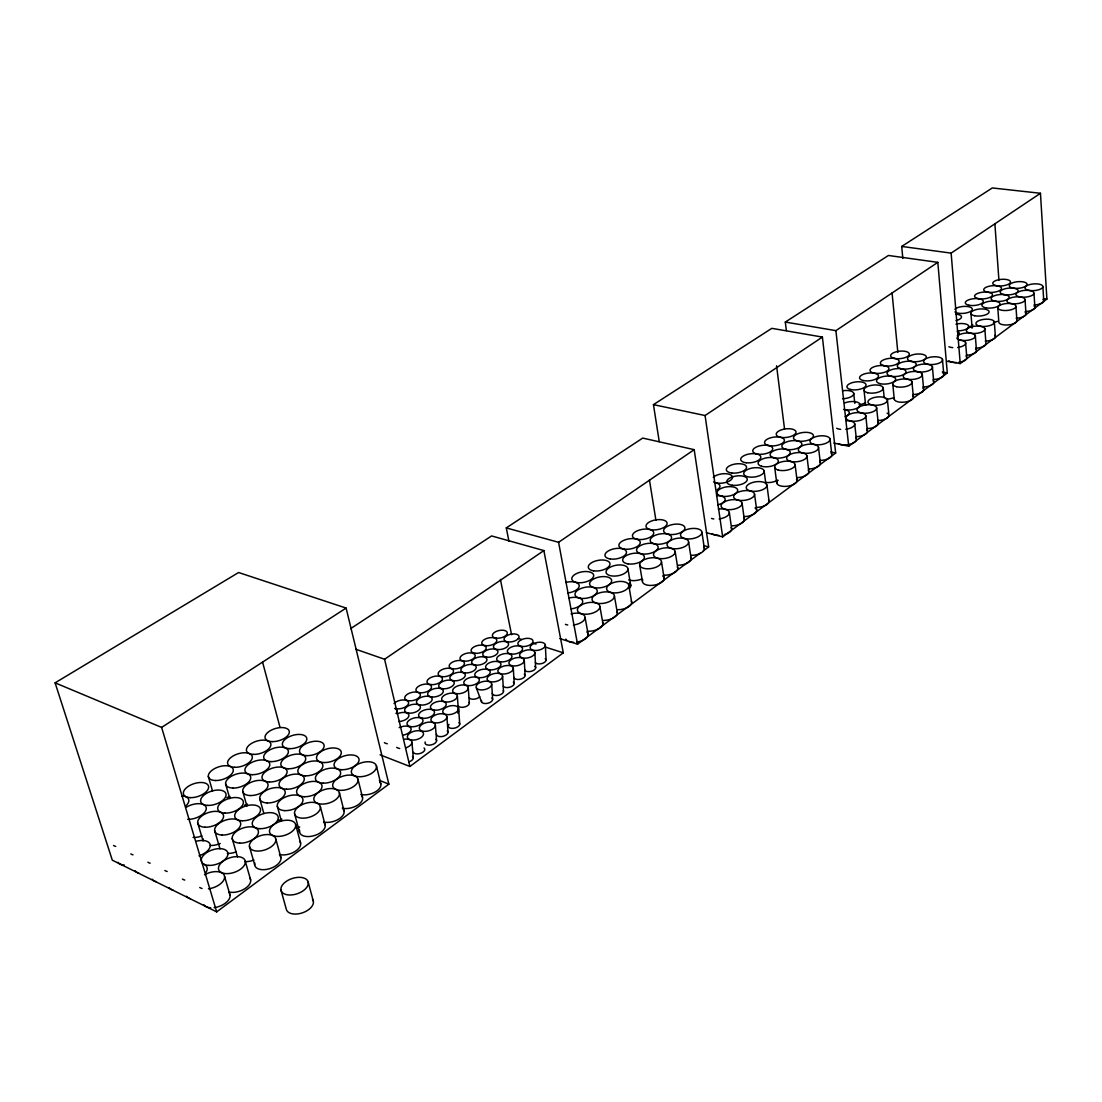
<?xml version="1.0" encoding="UTF-8"?>
<svg xmlns="http://www.w3.org/2000/svg" width="1102" height="1102" viewBox="0 0 1102 1102"><rect width="100%" height="100%" fill="white"/><g stroke="black" fill="none" stroke-linecap="round" stroke-linejoin="round"><path stroke-width="1.5" d="M833.911 443.1L848.747 446.227L947.293 372.944L937.816 262.345L888.432 255.471L785.313 322.073L786.36 330.559M946.907 361.249L960.241 363.564L1046.9 299.097L1040.467 193.277L992.31 187.946L901.712 246.435L902.813 258.336M216.681 911.877L388.868 784.156L346.111 608.07L238.597 572.517L55.1 682.841L112.308 860.194L216.681 911.877L161.622 727.416L55.1 682.841M559.871 638.637L577.544 644.188L700.376 553.066M703.145 551.014L708.669 546.923L694.191 449.657L642.7 438.086L506.286 527.913L508.931 541.261M706.382 532.721L722.664 536.894L835.674 453.032L822.395 337.074L771.827 328.341L653.445 404.641L659.244 441.613M380.066 754.815L409.903 766.469L563.301 652.825L543.878 550.573L491.588 535.93L350.615 628.65M355.85 649.271L384.584 659.258L543.878 550.573M506.286 527.913L558.59 542.294L694.191 449.657M901.712 246.435L951.136 253.129L1040.467 193.277M785.313 322.073L835.895 330.641L937.816 262.345M653.445 404.641L705.073 415.523L822.395 337.074M161.622 727.416L346.111 608.07M1043.539 298.601L1046.9 299.097M942.293 372.049L947.293 372.944M830.743 451.972L835.674 453.032M703.765 545.642L708.669 546.923M518.339 638.457L521.549 639.477M532.803 643.072L536.013 644.105M545.642 647.177L563.301 652.825M379.322 780.312L388.868 784.156M476.381 687.965L481.615 702.112M197.671 822.795L203.071 841.005A13.403 7.135 -18.7 0 1 203.291 839.021M224.588 876.448L230.084 895.21M214.642 830.55L220.001 848.871M208.319 776.455L212.534 791.016M232.191 838.567L237.509 856.998M225.607 783.935L229.808 798.592M245.305 861.337A13.982 7.618 -18.9 0 1 226.199 873.638A13.982 7.618 -18.9 0 1 224.216 860.428A13.982 7.618 -18.9 0 1 245.305 861.337L250.664 880.016M249.438 846.446L254.714 864.987M242.743 791.346L246.903 806.085M280.941 889.989L286.245 908.998A14.133 8.113 -18.6 0 0 303.064 912.621A14.133 8.113 -18.6 0 0 312.5 899.315M259.741 798.702L263.86 813.524M275.817 839.104A13.72 7.452 -18.2 0 1 257.165 851.075A13.72 7.452 -18.2 0 1 254.906 838.278A13.72 7.452 -18.2 0 1 275.817 839.104L280.941 857.631M277.318 806.306L281.409 821.224M294.578 813.772L299.524 832.106M295.639 824.654A13.568 7.342 -17.6 0 1 277.291 836.418A13.568 7.342 -17.6 0 1 274.853 823.869A13.568 7.342 -17.6 0 1 295.639 824.654L300.626 843.099M308.216 882.261A14.202 8.031 -18.4 0 1 289.11 894.989A14.202 8.031 -18.4 0 1 286.424 881.269A14.202 8.031 -18.4 0 1 308.216 882.261L313.367 901.257M262.607 662.247L279.949 727.058M320.338 806.65A13.376 7.204 -17 0 1 302.361 818.166A13.376 7.204 -17 0 1 299.703 805.934A13.376 7.204 -17 0 1 320.338 806.65L325.145 824.985M339.388 792.765A13.224 7.108 -16.5 0 1 321.701 804.088A13.224 7.108 -16.5 0 1 318.877 792.09A13.224 7.108 -16.5 0 1 339.388 792.765L344.058 811.003M357.971 779.21A13.086 6.998 -16.1 0 1 340.559 790.341A13.086 6.998 -16.1 0 1 337.584 778.591A13.086 6.998 -16.1 0 1 357.971 779.21L362.517 797.366M376.388 765.794A12.948 6.901 -15.6 0 1 359.238 776.731A12.948 6.901 -15.6 0 1 356.111 765.215A12.948 6.901 -15.6 0 1 376.388 765.794L380.81 783.853M384.584 659.258L409.903 766.469M500.404 579.459L511.576 634.724M558.59 542.294L577.544 644.188M585.107 617.671L588.22 634.697M599.943 606.83A11.433 5.662 -10.6 0 1 582.848 614.034A11.433 5.662 -10.6 0 1 583.165 604.075A11.433 5.662 -10.6 0 1 599.943 606.83L602.973 623.773M614.448 596.223A11.351 5.579 -10.3 0 1 597.532 603.345A11.351 5.579 -10.3 0 1 597.725 593.537A11.351 5.579 -10.3 0 1 614.448 596.223L617.395 613.084M628.856 585.699A11.254 5.496 -10 0 1 612.12 592.711A11.254 5.496 -10 0 1 612.189 583.082A11.254 5.496 -10 0 1 628.856 585.699L631.708 602.477M627.961 569.059A11.089 5.331 -9.9 0 1 611.486 575.905A11.089 5.331 -9.9 0 1 611.555 566.552A11.089 5.331 -9.9 0 1 627.961 569.059L630.771 585.644M639.615 564.665L642.383 581.236M649.45 480.031L655.924 520.296M661.503 561.813A11.061 5.317 -9.4 0 1 645.193 568.618A11.061 5.317 -9.4 0 1 644.987 559.348A11.061 5.317 -9.4 0 1 661.503 561.813L664.175 578.412M675.209 551.799A10.979 5.234 -9.1 0 1 659.079 558.507A10.979 5.234 -9.1 0 1 658.748 549.402A10.979 5.234 -9.1 0 1 675.209 551.799L677.813 568.315M688.612 542.005A10.896 5.166 -8.9 0 1 672.647 548.631A10.896 5.166 -8.9 0 1 672.206 539.663A10.896 5.166 -8.9 0 1 688.612 542.005L691.147 558.438M701.933 532.266A10.813 5.083 -8.7 0 1 686.133 538.809A10.813 5.083 -8.7 0 1 685.582 529.993A10.813 5.083 -8.7 0 1 701.933 532.266L704.385 548.617M705.073 415.523L722.664 536.894M718.38 509.055A10.662 4.945 -8.2 0 1 729.345 512.609L731.645 528.781M742.073 503.27A10.593 4.863 -8 0 1 726.769 509.551A10.593 4.863 -8 0 1 725.901 501.162A10.593 4.863 -8 0 1 742.073 503.27L744.318 519.386M754.539 494.151A10.524 4.794 -7.8 0 1 739.387 500.363A10.524 4.794 -7.8 0 1 738.423 492.098A10.524 4.794 -7.8 0 1 754.539 494.151L756.716 510.198M766.937 485.087A10.441 4.739 -7.6 0 1 751.922 491.216A10.441 4.739 -7.6 0 1 750.875 483.089A10.441 4.739 -7.6 0 1 766.937 485.087L769.044 501.052M764.154 471.05A10.304 4.601 -7.7 0 1 749.346 477.056A10.304 4.601 -7.7 0 1 748.327 469.149A10.304 4.601 -7.7 0 1 764.154 471.05L765.821 483.695M774.678 467.193L776.731 482.965M776.566 365.795L784.514 428.816M795.079 464.507L797.049 480.307M806.912 455.856L808.827 471.573M818.497 447.384L820.356 463.033M830.013 438.954L831.817 454.534M835.895 330.641L848.747 446.227M854.697 423.733L856.378 439.188M853.719 393.331L854.808 403.373M864.051 390.315L865.635 405.371M865.773 415.619L867.398 431.006M876.613 407.671L878.198 422.989M887.399 399.764L888.928 415.013A9.766 4.174 -5.9 0 1 877.771 420.565M883.198 387.766L884.217 397.822M892.799 384.322L894.287 399.379M892.069 292.898L897.841 352.447M911.933 381.774L913.351 396.858M922.264 374.198L923.641 389.213M932.388 366.787L933.725 381.733M942.472 359.404L943.753 374.281M411.983 742.362L413.291 757.928M951.136 253.129L960.241 363.564M965.6 342.626L966.785 357.406M970.972 313.698L972.102 328.12A9.133 3.554 -4.9 0 1 972.625 326.261M975.298 335.504L976.455 350.229M435.386 725.281A8.224 4.325 -14.1 0 1 423.333 731.273A8.224 4.325 -14.1 0 1 423.306 723.628A8.224 4.325 -14.1 0 1 435.386 725.281L436.585 740.737M984.816 328.534L985.932 343.19A9.298 3.692 -4.9 0 1 975.738 348.177M446.902 716.879A8.169 4.284 -13.8 0 1 434.946 722.816A8.169 4.284 -13.8 0 1 434.849 715.253A8.169 4.284 -13.8 0 1 446.902 716.879L448.046 732.279M997.765 307.279L998.811 321.688A9.133 3.526 -4.6 0 0 1008.192 324.938A9.133 3.526 -4.6 0 0 1016.857 320.2M994.293 321.591L995.437 337.129M994.886 223.83L998.922 280.225M458.625 708.696A8.127 4.243 -13.6 0 1 446.778 714.578A8.127 4.243 -13.6 0 1 446.613 707.112A8.127 4.243 -13.6 0 1 458.625 708.696L459.727 724.055M457.358 696.161A8.031 4.146 -13.5 0 1 445.635 701.933A8.031 4.146 -13.5 0 1 445.47 694.632A8.031 4.146 -13.5 0 1 457.358 696.161L458.46 711.396M468.281 687.937A7.976 4.105 -13.2 0 1 456.655 693.654A7.976 4.105 -13.2 0 1 456.435 686.436A7.976 4.105 -13.2 0 1 468.281 687.937L469.328 703.117M1015.961 306.673A9.174 3.485 -4.7 0 1 1001.58 310.213A9.174 3.485 -4.7 0 1 1003.04 304.083A9.174 3.485 -4.7 0 1 1015.961 306.673L1016.953 321.123M1025.067 299.992A9.119 3.444 -4.6 0 1 1010.782 303.505A9.119 3.444 -4.6 0 1 1012.187 297.444A9.119 3.444 -4.6 0 1 1025.067 299.992L1026.017 314.373M1034.007 293.435A9.078 3.402 -4.6 0 1 1019.805 296.92A9.078 3.402 -4.6 0 1 1021.141 290.942A9.078 3.402 -4.6 0 1 1034.007 293.435L1034.916 307.761M491.699 684.163A7.962 4.119 -12.8 0 1 480.155 689.852A7.962 4.119 -12.8 0 1 479.783 682.661A7.962 4.119 -12.8 0 1 491.699 684.163L492.663 699.357M1042.891 286.906A9.023 3.361 -4.5 0 1 1028.8 290.363A9.023 3.361 -4.5 0 1 1030.067 284.468A9.023 3.361 -4.5 0 1 1042.891 286.906L1043.773 301.177M502.595 676.201A7.921 4.077 -12.6 0 1 491.148 681.849A7.921 4.077 -12.6 0 1 490.707 674.741A7.921 4.077 -12.6 0 1 502.595 676.201L503.504 691.353M513.325 668.377A7.879 4.036 -12.3 0 1 501.975 673.956A7.879 4.036 -12.3 0 1 501.465 666.944A7.879 4.036 -12.3 0 1 513.325 668.377L514.179 683.474M524.277 660.36A7.824 3.995 -12.1 0 1 513.036 665.897A7.824 3.995 -12.1 0 1 512.458 658.968A7.824 3.995 -12.1 0 1 524.277 660.36L525.103 675.416M534.883 652.632A7.783 3.953 -11.9 0 1 523.726 658.101A7.783 3.953 -11.9 0 1 523.092 651.254A7.783 3.953 -11.9 0 1 534.883 652.632L535.655 667.619M545.338 644.987A7.728 3.912 -11.6 0 1 534.263 650.414A7.728 3.912 -11.6 0 1 533.588 643.651A7.728 3.912 -11.6 0 1 545.338 644.987L546.069 659.933M923.008 388.262A9.587 3.981 -5.5 0 1 921.727 392.34A9.587 3.981 -5.5 0 1 912.855 394.557M943.105 373.344A9.477 3.885 -5.3 0 1 941.921 377.311A9.477 3.885 -5.3 0 1 933.174 379.487M912.731 395.88A9.643 4.036 -5.7 0 1 904.976 402.065A9.643 4.036 -5.7 0 1 894.328 398.318M933.077 380.782A9.532 3.94 -5.4 0 1 931.837 384.805A9.532 3.94 -5.4 0 1 923.035 387.009M893.281 397.808A9.574 3.995 -5.9 0 1 886.173 399.144M855.786 438.128A9.946 4.339 -6.4 0 1 851.171 443.941A9.946 4.339 -6.4 0 1 838.443 443.748M846.46 420.661A9.987 4.284 -6.4 0 1 854.739 424.311A9.987 4.284 -6.4 0 1 845.73 429.27M840.647 429.353A9.987 4.284 -6.4 0 1 836.68 428.279M887.082 413.154A9.766 4.174 -5.9 0 1 888.308 413.994M844.779 402.905A9.808 4.133 -6.4 0 1 857.852 402.395A9.808 4.133 -6.4 0 1 857.37 408.043A9.808 4.133 -6.4 0 1 844.201 409.531M877.591 421.956A9.835 4.229 -6.1 0 1 876.076 426.295A9.835 4.229 -6.1 0 1 866.916 428.609M866.806 429.959A9.89 4.284 -6.2 0 1 865.235 434.353A9.89 4.284 -6.2 0 1 856.006 436.695M843.567 409.448A9.863 4.188 -6.5 0 1 849.256 412.355A9.863 4.188 -6.5 0 1 845.165 416.556M865.497 402.698A9.574 4.009 -6.3 0 1 859.05 404.751M843.237 390.673A9.67 4.022 -6.5 0 1 853.761 393.869A9.67 4.022 -6.5 0 1 842.52 398.745M1025.218 312.651A9.091 3.485 -4.6 0 1 1024.392 316.191A9.091 3.485 -4.6 0 1 1016.14 318.216M1042.933 299.496A8.995 3.402 -4.4 0 1 1042.203 302.954A8.995 3.402 -4.4 0 1 1034.062 304.937M1034.089 306.053A9.036 3.444 -4.5 0 1 1033.318 309.552A9.036 3.444 -4.5 0 1 1025.122 311.563M997.765 321.261A9.078 3.499 -4.8 0 1 993.467 322.307M966.11 356.511A9.395 3.788 -5.1 0 1 958.864 362.31M956.398 362.517A9.395 3.788 -5.1 0 1 948.891 360.781M959.773 340.132A9.436 3.733 -5.2 0 1 965.627 343.604A9.436 3.733 -5.2 0 1 957.638 347.488M952.789 347.626A9.436 3.733 -5.2 0 1 948.891 346.744M994.679 335.311A9.243 3.637 -4.8 0 1 993.728 339.017A9.243 3.637 -4.8 0 1 985.271 341.11M955.957 324.153A9.271 3.595 -5.2 0 1 968.741 325.972A9.271 3.595 -5.2 0 1 958.506 330.862M975.78 349.334A9.353 3.733 -5 0 1 974.733 353.15A9.353 3.733 -5 0 1 966.178 355.271M957.376 336.041A9.381 3.692 -5.1 0 1 970.986 333.245A9.381 3.692 -5.1 0 1 973.038 338.7A9.381 3.692 -5.1 0 1 958.712 339.595M957.459 338.851A9.381 3.692 -5.1 0 1 956.812 337.983M957.28 331.289A9.312 3.65 -5.3 0 1 957.418 335.738M972.832 324.911A9.064 3.513 -5.1 0 1 968.024 327.225M954.855 309.276A9.105 3.471 -5.2 0 1 968.699 306.7A9.105 3.471 -5.2 0 1 968.865 312.21A9.105 3.471 -5.2 0 1 954.924 311.921M955.765 314.098A9.16 3.513 -5.3 0 1 961.509 316.88A9.16 3.513 -5.3 0 1 955.971 320.613M808.276 470.458A10.18 4.573 -7 0 1 806.402 475.169A10.18 4.573 -7 0 1 796.815 477.621M831.252 453.445A10.056 4.449 -6.7 0 1 829.503 458.033A10.056 4.449 -6.7 0 1 820.067 460.429M796.512 479.163A10.249 4.642 -7.2 0 1 786.249 486.368A10.249 4.642 -7.2 0 1 777.764 480.5M819.792 461.931A10.125 4.504 -6.8 0 1 817.987 466.573A10.125 4.504 -6.8 0 1 808.469 468.997M777.874 480.114A10.18 4.573 -7.4 0 1 765.752 482.442M731.163 527.541A10.621 5 -8.2 0 1 724.248 534.635M718.766 535.338A10.621 5 -8.2 0 1 712.181 533.836M729.345 512.609A10.662 4.945 -8.2 0 1 719.165 518.918M713.807 518.946A10.662 4.945 -8.2 0 1 711.548 518.436M768.535 499.881A10.4 4.794 -7.6 0 1 766.441 504.826A10.4 4.794 -7.6 0 1 756.592 507.375M755.049 507.967A10.483 4.863 -7.8 0 1 754.898 513.436A10.483 4.863 -7.8 0 1 744.125 516.59M743.836 518.16A10.552 4.931 -8 0 1 741.591 523.271A10.552 4.931 -8 0 1 731.59 525.861M717.085 495.583A10.524 4.807 -8.3 0 1 725.199 499.206A10.524 4.807 -8.3 0 1 717.829 504.868M713.256 477.304A10.304 4.615 -8.1 0 1 728.574 474.08A10.304 4.615 -8.1 0 1 729.125 481.147A10.304 4.615 -8.1 0 1 713.6 481.905M714.564 482.635A10.373 4.683 -8.3 0 1 717.278 489.687M629.325 583.123A11.048 5.386 -10 0 1 629.297 588.578M662.66 575.905A11.02 5.372 -9.4 0 1 654.781 585.038A11.02 5.372 -9.4 0 1 642.741 579.776M703.93 547.336A10.772 5.152 -8.7 0 1 701.464 552.694A10.772 5.152 -8.7 0 1 691.202 555.367M641.75 579.032A10.937 5.303 -9.7 0 1 628.636 579.872M690.706 557.13A10.855 5.221 -8.9 0 1 688.158 562.571A10.855 5.221 -8.9 0 1 677.799 565.271M677.386 566.979A10.937 5.29 -9.2 0 1 674.768 572.503A10.937 5.29 -9.2 0 1 664.313 575.244M565.67 582.476A11.199 5.414 -10.8 0 1 579.184 585.314A11.199 5.414 -10.8 0 1 567.847 592.986M586.829 631.942A11.488 5.813 -10.9 0 1 586.553 637.879A11.488 5.813 -10.9 0 1 576.58 642.108M573.646 642.287A11.488 5.813 -10.9 0 1 568.632 641.392M566.91 640.386A11.488 5.813 -10.9 0 1 565.863 639.091M571.111 613.883A11.53 5.744 -10.9 0 1 585.052 616.955A11.53 5.744 -10.9 0 1 573.398 625.041M567.737 624.972A11.53 5.744 -10.9 0 1 565.422 624.338M602.629 622.313A11.392 5.717 -10.6 0 1 599.529 628.333A11.392 5.717 -10.6 0 1 588.578 631.239M568.935 598.055A11.364 5.579 -10.8 0 1 582.669 601.017A11.364 5.579 -10.8 0 1 571.18 608.896M617.037 611.651A11.295 5.634 -10.3 0 1 614.021 617.575A11.295 5.634 -10.3 0 1 603.18 620.454M631.336 601.072A11.213 5.551 -10 0 1 628.415 606.899A11.213 5.551 -10 0 1 617.671 609.737M361.649 795.713A13.017 7.067 -16.2 0 1 357.709 805.08A13.017 7.067 -16.2 0 1 342.267 808.179M379.914 782.227A12.88 6.97 -15.8 0 1 376.14 791.429A12.88 6.97 -15.8 0 1 360.836 794.501M230.056 796.457A12.893 6.667 -17.9 0 1 226.86 797.572M281.96 819.172A13.141 7.025 -17.5 0 1 278.71 820.315M299.703 826.927A13.224 7.149 -17.4 0 1 296.438 828.098M324.305 823.263A13.307 7.287 -17.2 0 1 313.822 835.743A13.307 7.287 -17.2 0 1 299.606 830.137M247.509 804.102A12.976 6.777 -17.7 0 1 244.3 805.218M343.204 809.309A13.155 7.177 -16.7 0 1 339.113 818.869A13.155 7.177 -16.7 0 1 323.52 821.996M236.255 851.846A13.486 7.259 -18.6 0 1 227.356 853.416M201.859 835.936A13.32 6.998 -18.8 0 1 193.098 837.479M186.348 807.174A13.389 6.929 -18.6 0 1 206.281 808.014A13.389 6.929 -18.6 0 1 187.671 819.323M181.844 795.947A13.293 6.805 -18.7 0 1 185.646 806.044M253.97 860.028A13.568 7.397 -18.5 0 1 245.002 861.612M280.156 855.841A13.665 7.521 -18.4 0 1 269.081 868.844A13.665 7.521 -18.4 0 1 254.851 862.921M299.813 841.336A13.5 7.411 -17.8 0 1 295.336 851.295A13.5 7.411 -17.8 0 1 279.398 854.505M220.207 843.485A13.403 7.135 -18.7 0 1 210.303 845.482M196.156 841.308A13.803 7.342 -19.1 0 1 210.165 844.752A13.803 7.342 -19.1 0 1 198.994 855.813M249.906 878.156A13.913 7.686 -19.2 0 1 244.961 888.611A13.913 7.686 -19.2 0 1 228.637 891.917M229.354 893.323A14.078 7.81 -19.7 0 1 226.86 901.932A14.078 7.81 -19.7 0 1 214.064 907.662M210.702 907.8A14.078 7.81 -19.7 0 1 203.815 904.756M204.476 874.809A14.147 7.728 -19.5 0 1 224.464 875.842A14.147 7.728 -19.5 0 1 208.43 888.832M202.079 888.501A14.147 7.728 -19.5 0 1 199.724 887.482M190.467 898.777A13.995 7.659 -19.8 0 1 186.624 896.243M202.63 863.872A14.064 7.59 -19.6 0 1 205.854 872.522M184.778 880.071A14.064 7.59 -19.6 0 1 182.464 879.065M172.904 890.085A13.899 7.521 -19.9 0 1 169.129 887.592M167.16 871.489A13.968 7.452 -19.6 0 1 164.887 870.497M155.933 881.683A13.816 7.383 -19.9 0 1 152.228 879.231M150.148 863.197A13.885 7.315 -19.7 0 1 147.902 862.219M138.824 873.211A13.734 7.246 -20 0 1 135.188 870.8M133.011 854.835A13.803 7.177 -19.8 0 1 130.807 853.885M124.347 865.098A13.637 7.108 -20.1 0 1 117.997 862.301M115.724 846.419A13.706 7.039 -19.8 0 1 113.547 845.468M524.235 674.08A5.634 2.907 -12.1 0 1 521.218 678.97A5.634 2.907 -12.1 0 1 514.028 677.386M513.325 682.124A5.675 2.948 -12.4 0 1 510.929 686.822A5.675 2.948 -12.4 0 1 503.283 686.188M545.187 658.652A5.579 2.851 -11.7 0 1 542.942 663.184A5.579 2.851 -11.7 0 1 535.365 662.591M534.787 666.311A5.606 2.879 -11.9 0 1 531.825 671.146A5.606 2.879 -11.9 0 1 524.635 669.589M435.8 739.263A5.923 3.154 -14.2 0 1 431.557 744.842A5.923 3.154 -14.2 0 1 425.193 741.935M447.247 730.833A5.882 3.127 -13.9 0 1 443.817 736.122A5.882 3.127 -13.9 0 1 436.53 734.345M503.256 690.61A5.703 2.975 -12.6 0 1 498.807 695.197A5.703 2.975 -12.6 0 1 492.291 693.351M424.022 747.941A5.965 3.182 -14.5 0 1 421.184 753.107A5.965 3.182 -14.5 0 1 413.333 752.335M491.823 697.979A5.744 3.003 -12.9 0 1 487.91 703.241A5.744 3.003 -12.9 0 1 481.546 700.555M412.52 756.413A6.006 3.223 -14.8 0 1 408.897 761.909M403.924 739.304A8.334 4.408 -14.7 0 1 411.928 741.784A8.334 4.408 -14.7 0 1 405.88 747.831M399.695 748.492A8.334 4.408 -14.7 0 1 396.734 747.349M458.914 722.623A5.854 3.086 -13.7 0 1 457.729 726.838A5.854 3.086 -13.7 0 1 450.36 728.146A5.854 3.086 -13.7 0 1 449.01 724.386M469.108 702.373A5.744 3.003 -13.3 0 1 465.237 706.809A5.744 3.003 -13.3 0 1 458.267 705.886M457.661 709.991A5.785 3.03 -13.6 0 1 457.729 713.077M399.158 727.609A8.237 4.312 -14.5 0 1 410.894 728.202A8.237 4.312 -14.5 0 1 403.015 735.172M479.659 696.698A5.717 2.962 -13 0 1 474.135 699.178A5.717 2.962 -13 0 1 469.356 697.814M387.312 743.726A8.293 4.353 -14.8 0 1 384.391 742.61M397.092 713.917A8.141 4.215 -14.4 0 1 408.883 714.991A8.141 4.215 -14.4 0 1 398.828 721.521M394.888 708.558A8.113 4.174 -14.6 0 1 396.004 713.517M394.02 703.489A8.058 4.133 -14.3 0 1 405.398 700.128A8.058 4.133 -14.3 0 1 406.734 706.065A8.058 4.133 -14.3 0 1 395.122 708.393M732.32 485.266A10.359 4.656 -7.9 0 0 747.266 479.205A10.359 4.656 -7.9 0 0 731.425 477.262A10.359 4.656 -7.9 0 0 732.32 485.266M906.905 379.088A9.615 3.94 -5.6 0 0 922.264 375.231A9.615 3.94 -5.6 0 0 909.122 372.132A9.615 3.94 -5.6 0 0 906.905 379.088M927.361 364.183A9.519 3.829 -5.4 0 0 942.486 360.395A9.519 3.829 -5.4 0 0 929.399 357.406A9.519 3.829 -5.4 0 0 927.361 364.183M900.954 368.715A9.505 3.843 -5.7 0 0 916.134 364.927A9.505 3.843 -5.7 0 0 903.185 361.911A9.505 3.843 -5.7 0 0 900.954 368.715M896.449 386.719A9.67 3.995 -5.7 0 0 911.919 382.821A9.67 3.995 -5.7 0 0 898.75 379.653A9.67 3.995 -5.7 0 0 896.449 386.719M890.664 376.126A9.56 3.898 -5.8 0 0 905.954 372.297A9.56 3.898 -5.8 0 0 892.978 369.225A9.56 3.898 -5.8 0 0 890.664 376.126M917.153 371.622A9.56 3.885 -5.5 0 0 932.402 367.806A9.56 3.885 -5.5 0 0 919.288 364.748A9.56 3.885 -5.5 0 0 917.153 371.622M880.167 383.689A9.615 3.94 -5.9 0 0 895.568 379.818A9.615 3.94 -5.9 0 0 882.564 376.691A9.615 3.94 -5.9 0 0 880.167 383.689M863.073 380.507A9.546 3.898 -6.2 0 0 878.404 376.677A9.546 3.898 -6.2 0 0 865.58 373.578A9.546 3.898 -6.2 0 0 863.073 380.507M911.202 361.346A9.45 3.788 -5.6 0 0 926.259 357.585A9.45 3.788 -5.6 0 0 913.338 354.624A9.45 3.788 -5.6 0 0 911.202 361.346M871.613 404.833A9.808 4.119 -6 0 0 887.344 400.852A9.808 4.119 -6 0 0 874.12 397.533A9.808 4.119 -6 0 0 871.613 404.833M860.69 412.795A9.863 4.174 -6.1 0 0 876.545 408.773A9.863 4.174 -6.1 0 0 863.293 405.384A9.863 4.174 -6.1 0 0 860.69 412.795M849.711 420.799A9.932 4.229 -6.3 0 0 865.69 416.735A9.932 4.229 -6.3 0 0 852.425 413.278A9.932 4.229 -6.3 0 0 849.711 420.799M894.232 358.357A9.381 3.747 -5.8 0 0 909.233 354.624A9.381 3.747 -5.8 0 0 896.491 351.703A9.381 3.747 -5.8 0 0 894.232 358.357M883.956 365.671A9.436 3.802 -5.9 0 0 899.067 361.911A9.436 3.802 -5.9 0 0 886.283 358.921A9.436 3.802 -5.9 0 0 883.956 365.671M873.611 373.013A9.491 3.843 -6 0 0 888.846 369.211A9.491 3.843 -6 0 0 876.035 366.167A9.491 3.843 -6 0 0 873.611 373.013M850.468 389.474A9.615 3.967 -6.3 0 0 865.938 385.59A9.615 3.967 -6.3 0 0 853.086 382.422A9.615 3.967 -6.3 0 0 850.468 389.474M867.605 392.725A9.684 4.009 -6.1 0 0 883.143 388.827A9.684 4.009 -6.1 0 0 870.125 385.617A9.684 4.009 -6.1 0 0 867.605 392.725M1004.005 294.592A9.009 3.361 -4.8 0 0 1018.138 291.135A9.009 3.361 -4.8 0 0 1005.437 288.669A9.009 3.361 -4.8 0 0 1004.005 294.592M994.927 301.121A9.064 3.402 -4.8 0 0 1009.17 297.636A9.064 3.402 -4.8 0 0 996.428 295.116A9.064 3.402 -4.8 0 0 994.927 301.121M985.684 307.789A9.105 3.458 -4.9 0 0 1000.01 304.262A9.105 3.458 -4.9 0 0 987.254 301.7A9.105 3.458 -4.9 0 0 985.684 307.789M968.989 305.24A9.036 3.416 -5.1 0 0 983.259 301.741A9.036 3.416 -5.1 0 0 970.655 299.207A9.036 3.416 -5.1 0 0 968.989 305.24M1013.041 288.077A8.968 3.32 -4.7 0 0 1027.078 284.66A8.968 3.32 -4.7 0 0 1014.405 282.236A8.968 3.32 -4.7 0 0 1013.041 288.077M979.733 326.137A9.284 3.595 -4.9 0 0 994.362 322.528A9.284 3.595 -4.9 0 0 981.372 319.814A9.284 3.595 -4.9 0 0 979.733 326.137M970.146 333.135A9.326 3.637 -5 0 0 984.871 329.484A9.326 3.637 -5 0 0 971.868 326.715A9.326 3.637 -5 0 0 970.146 333.135M996.483 285.693A8.899 3.292 -4.9 0 0 1010.465 282.291A8.899 3.292 -4.9 0 0 997.944 279.894A8.899 3.292 -4.9 0 0 996.483 285.693M987.406 292.14A8.954 3.334 -5 0 0 1001.484 288.71A8.954 3.334 -5 0 0 988.935 286.272A8.954 3.334 -5 0 0 987.406 292.14M978.287 298.628A8.995 3.375 -5 0 0 992.461 295.157A8.995 3.375 -5 0 0 979.885 292.677A8.995 3.375 -5 0 0 978.287 298.628M974.636 315.737A9.16 3.499 -5 0 0 989.086 312.183A9.16 3.499 -5 0 0 976.289 309.566A9.16 3.499 -5 0 0 974.636 315.737M790.175 461.311A10.221 4.518 -7 0 0 806.774 457.055A10.221 4.518 -7 0 0 793.412 453.253A10.221 4.518 -7 0 0 790.175 461.311M813.565 444.299A10.097 4.394 -6.7 0 0 829.902 440.125A10.097 4.394 -6.7 0 0 816.582 436.475A10.097 4.394 -6.7 0 0 813.565 444.299M785.313 449.175A10.083 4.408 -7.1 0 0 801.705 445.001A10.083 4.408 -7.1 0 0 788.55 441.31A10.083 4.408 -7.1 0 0 785.313 449.175M778.191 470.031A10.29 4.587 -7.2 0 0 794.914 465.719A10.29 4.587 -7.2 0 0 781.538 461.848A10.29 4.587 -7.2 0 0 778.191 470.031M773.549 457.633A10.152 4.463 -7.3 0 0 790.065 453.404A10.152 4.463 -7.3 0 0 776.882 449.657A10.152 4.463 -7.3 0 0 773.549 457.633M801.898 452.784A10.152 4.449 -6.9 0 0 818.373 448.569A10.152 4.449 -6.9 0 0 805.025 444.836A10.152 4.449 -6.9 0 0 801.898 452.784M761.523 466.27A10.221 4.532 -7.4 0 0 778.177 462A10.221 4.532 -7.4 0 0 764.981 458.17A10.221 4.532 -7.4 0 0 761.523 466.27M746.219 462.757A10.152 4.463 -7.7 0 0 760.821 456.903A10.152 4.463 -7.7 0 0 745.241 455.085A10.152 4.463 -7.7 0 0 746.219 462.757M797.008 440.772A10.028 4.339 -7 0 0 813.276 436.626A10.028 4.339 -7 0 0 800.135 433.017A10.028 4.339 -7 0 0 797.008 440.772M722.568 496.313A10.455 4.739 -8.1 0 0 737.693 490.17A10.455 4.739 -8.1 0 0 721.741 488.145A10.455 4.739 -8.1 0 0 722.568 496.313M779.651 437.081A9.959 4.284 -7.2 0 0 795.851 432.962A9.959 4.284 -7.2 0 0 782.888 429.408A9.959 4.284 -7.2 0 0 779.651 437.081M767.915 445.401A10.014 4.353 -7.4 0 0 784.225 441.255A10.014 4.353 -7.4 0 0 771.262 437.618A10.014 4.353 -7.4 0 0 767.915 445.401M756.11 453.776A10.083 4.408 -7.5 0 0 772.557 449.588A10.083 4.408 -7.5 0 0 759.553 445.883A10.083 4.408 -7.5 0 0 756.11 453.776M731.797 473.006A10.235 4.546 -7.9 0 0 746.564 467.069A10.235 4.546 -7.9 0 0 730.929 465.182A10.235 4.546 -7.9 0 0 731.797 473.006M593.579 570.836A11.02 5.248 -10.2 0 0 610.012 564.059A11.02 5.248 -10.2 0 0 593.799 561.607A11.02 5.248 -10.2 0 0 593.579 570.836M655.662 544.112A10.827 5.097 -9.2 0 0 671.586 537.556A10.827 5.097 -9.2 0 0 655.359 535.255A10.827 5.097 -9.2 0 0 655.662 544.112M669.176 534.401A10.744 5.014 -8.9 0 0 684.934 527.913A10.744 5.014 -8.9 0 0 668.762 525.668A10.744 5.014 -8.9 0 0 669.176 534.401M628.14 563.907A10.992 5.234 -9.6 0 0 644.408 557.171A10.992 5.234 -9.6 0 0 628.071 554.747A10.992 5.234 -9.6 0 0 628.14 563.907M642.053 553.907A10.91 5.166 -9.4 0 0 658.156 547.253A10.91 5.166 -9.4 0 0 641.874 544.884A10.91 5.166 -9.4 0 0 642.053 553.907M610.274 558.976A10.91 5.166 -9.9 0 0 626.501 552.309A10.91 5.166 -9.9 0 0 610.356 549.926A10.91 5.166 -9.9 0 0 610.274 558.976M651.406 529.773A10.676 4.945 -9.2 0 0 667.123 523.354A10.676 4.945 -9.2 0 0 651.144 521.15A10.676 4.945 -9.2 0 0 651.406 529.773M637.851 539.401A10.758 5.014 -9.4 0 0 653.748 532.9A10.758 5.014 -9.4 0 0 637.714 530.627A10.758 5.014 -9.4 0 0 637.851 539.401M624.228 549.085A10.827 5.097 -9.6 0 0 640.276 542.487A10.827 5.097 -9.6 0 0 624.187 540.173A10.827 5.097 -9.6 0 0 624.228 549.085M577.062 582.572A11.116 5.345 -10.5 0 0 593.702 575.685A11.116 5.345 -10.5 0 0 577.434 573.15A11.116 5.345 -10.5 0 0 577.062 582.572M594.997 587.765A11.185 5.414 -10.3 0 0 611.679 580.809A11.185 5.414 -10.3 0 0 595.218 578.233A11.185 5.414 -10.3 0 0 594.997 587.765M580.382 598.276A11.282 5.496 -10.5 0 0 597.256 591.223A11.282 5.496 -10.5 0 0 580.726 588.578A11.282 5.496 -10.5 0 0 580.382 598.276M288.297 768.755A12.838 6.64 -16.5 0 0 305.64 758.024A12.838 6.64 -16.5 0 0 285.886 757.473A12.838 6.64 -16.5 0 0 288.297 768.755M271.009 761.62A12.756 6.529 -16.7 0 0 288.338 751.013A12.756 6.529 -16.7 0 0 268.778 750.49A12.756 6.529 -16.7 0 0 271.009 761.62M324.126 762.556A12.783 6.667 -16 0 0 341.234 751.867A12.783 6.667 -16 0 0 321.371 751.344A12.783 6.667 -16 0 0 324.126 762.556M323.161 783.164A13.004 6.887 -16.2 0 0 340.546 772.158A13.004 6.887 -16.2 0 0 320.365 771.565A13.004 6.887 -16.2 0 0 323.161 783.164M289.688 748.657A12.618 6.433 -16.3 0 0 306.755 738.23A12.618 6.433 -16.3 0 0 287.305 737.748A12.618 6.433 -16.3 0 0 289.688 748.657M272.235 741.618A12.535 6.323 -16.4 0 0 289.275 731.315A12.535 6.323 -16.4 0 0 270.031 730.846A12.535 6.323 -16.4 0 0 272.235 741.618M341.84 769.719A12.866 6.777 -15.8 0 0 358.963 758.892A12.866 6.777 -15.8 0 0 338.906 758.341A12.866 6.777 -15.8 0 0 341.84 769.719M305.433 775.836A12.921 6.764 -16.4 0 0 322.803 764.967A12.921 6.764 -16.4 0 0 302.843 764.402A12.921 6.764 -16.4 0 0 305.433 775.836M306.976 755.641A12.701 6.557 -16.1 0 0 324.071 745.076A12.701 6.557 -16.1 0 0 304.414 744.58A12.701 6.557 -16.1 0 0 306.976 755.641M253.556 754.402A12.673 6.419 -16.8 0 0 270.858 743.933A12.673 6.419 -16.8 0 0 251.504 743.437A12.673 6.419 -16.8 0 0 253.556 754.402M215.427 780.519A12.962 6.598 -17.7 0 0 233.266 769.706A12.962 6.598 -17.7 0 0 213.692 769.127A12.962 6.598 -17.7 0 0 215.427 780.519M267.249 802.959A13.196 6.956 -17.3 0 0 285.17 791.732A13.196 6.956 -17.3 0 0 264.976 791.071A13.196 6.956 -17.3 0 0 267.249 802.959M304.304 796.718A13.141 6.984 -16.7 0 0 321.963 785.533A13.141 6.984 -16.7 0 0 301.673 784.899A13.141 6.984 -16.7 0 0 304.304 796.718M284.963 810.631A13.293 7.08 -17.2 0 0 302.912 799.253A13.293 7.08 -17.2 0 0 282.498 798.564A13.293 7.08 -17.2 0 0 284.963 810.631M252.165 774.678A12.893 6.626 -17.1 0 0 269.756 763.906A12.893 6.626 -17.1 0 0 250.099 763.342A12.893 6.626 -17.1 0 0 252.165 774.678M286.575 789.225A13.059 6.86 -16.8 0 0 304.221 778.191A13.059 6.86 -16.8 0 0 284.137 777.571A13.059 6.86 -16.8 0 0 286.575 789.225M232.853 788.068A13.045 6.722 -17.6 0 0 250.719 777.117A13.045 6.722 -17.6 0 0 230.938 776.511A13.045 6.722 -17.6 0 0 232.853 788.068M250.113 795.548A13.128 6.832 -17.4 0 0 268.02 784.459A13.128 6.832 -17.4 0 0 248.033 783.825A13.128 6.832 -17.4 0 0 250.113 795.548M234.726 767.309A12.811 6.502 -17.2 0 0 252.289 756.661A12.811 6.502 -17.2 0 0 232.839 756.124A12.811 6.502 -17.2 0 0 234.726 767.309M269.439 781.979A12.976 6.736 -17 0 0 287.057 771.069A12.976 6.736 -17 0 0 267.194 770.477A12.976 6.736 -17 0 0 269.439 781.979M222.094 835.041A13.555 7.191 -18.4 0 0 240.677 823.359A13.555 7.191 -18.4 0 0 220.221 822.588A13.555 7.191 -18.4 0 0 222.094 835.041M239.795 843.126A13.637 7.328 -18.3 0 0 258.405 831.307A13.637 7.328 -18.3 0 0 237.715 830.509A13.637 7.328 -18.3 0 0 239.795 843.126M242.206 820.756A13.389 7.08 -17.9 0 0 260.485 809.281A13.389 7.08 -17.9 0 0 240.14 808.565A13.389 7.08 -17.9 0 0 242.206 820.756M207.837 805.41A13.224 6.832 -18.1 0 0 226.062 794.225A13.224 6.832 -18.1 0 0 206.143 793.564A13.224 6.832 -18.1 0 0 207.837 805.41M259.907 828.663A13.486 7.218 -17.8 0 0 278.227 817.037A13.486 7.218 -17.8 0 0 257.661 816.279A13.486 7.218 -17.8 0 0 259.907 828.663M225.083 813.111A13.307 6.956 -18 0 0 243.349 801.788A13.307 6.956 -18 0 0 223.21 801.085A13.307 6.956 -18 0 0 225.083 813.111M190.426 797.641A13.141 6.708 -18.2 0 0 208.622 786.594A13.141 6.708 -18.2 0 0 188.924 785.96A13.141 6.708 -18.2 0 0 190.426 797.641M205 827.216A13.472 7.067 -18.5 0 0 223.554 815.687A13.472 7.067 -18.5 0 0 203.305 814.943A13.472 7.067 -18.5 0 0 205 827.216M208.829 865.401A13.885 7.48 -19 0 0 227.907 853.251A13.885 7.48 -19 0 0 207.052 852.383A13.885 7.48 -19 0 0 208.829 865.401M411.377 739.993A8.279 4.367 -14.4 0 0 423.54 733.932A8.279 4.367 -14.4 0 0 411.432 732.238A8.279 4.367 -14.4 0 0 411.377 739.993M500.721 661.82A7.797 3.953 -12.3 0 0 511.962 656.324A7.797 3.953 -12.3 0 0 500.239 654.946A7.797 3.953 -12.3 0 0 500.721 661.82M489.66 669.809A7.838 3.995 -12.5 0 0 500.983 664.272A7.838 3.995 -12.5 0 0 489.233 662.853A7.838 3.995 -12.5 0 0 489.66 669.809M521.99 646.461A7.7 3.871 -11.8 0 0 533.037 641.075A7.7 3.871 -11.8 0 0 521.37 639.739A7.7 3.871 -11.8 0 0 521.99 646.461M511.424 654.078A7.742 3.912 -12 0 0 522.568 648.651A7.742 3.912 -12 0 0 510.873 647.287A7.742 3.912 -12 0 0 511.424 654.078M410.963 726.659A8.182 4.27 -14.3 0 0 423.003 720.708A8.182 4.27 -14.3 0 0 411.018 719.083A8.182 4.27 -14.3 0 0 410.963 726.659M422.589 718.27A8.141 4.229 -14 0 0 434.519 712.374A8.141 4.229 -14 0 0 422.562 710.776A8.141 4.229 -14 0 0 422.589 718.27M478.819 677.634A7.879 4.022 -12.7 0 0 490.252 672.041A7.879 4.022 -12.7 0 0 478.461 670.595A7.879 4.022 -12.7 0 0 478.819 677.634M467.827 685.582A7.934 4.064 -13 0 0 479.356 679.934A7.934 4.064 -13 0 0 467.523 678.46A7.934 4.064 -13 0 0 467.827 685.582M434.422 710.101A8.086 4.188 -13.7 0 0 446.241 704.274A8.086 4.188 -13.7 0 0 434.326 702.704A8.086 4.188 -13.7 0 0 434.422 710.101M442.646 688.722A7.948 4.05 -13.4 0 0 454.258 683.061A7.948 4.05 -13.4 0 0 442.508 681.587A7.948 4.05 -13.4 0 0 442.646 688.722M486.753 657.178A7.755 3.898 -12.4 0 0 497.966 651.737A7.755 3.898 -12.4 0 0 486.354 650.373A7.755 3.898 -12.4 0 0 486.753 657.178M475.678 665.112A7.797 3.94 -12.7 0 0 486.988 659.616A7.797 3.94 -12.7 0 0 475.334 658.211A7.797 3.94 -12.7 0 0 475.678 665.112M431.612 696.932A7.989 4.091 -13.6 0 0 443.321 691.202A7.989 4.091 -13.6 0 0 431.543 689.7A7.989 4.091 -13.6 0 0 431.612 696.932M508.036 641.956A7.659 3.829 -12 0 0 519.07 636.625A7.659 3.829 -12 0 0 507.512 635.317A7.659 3.829 -12 0 0 508.036 641.956M497.47 649.519A7.7 3.857 -12.2 0 0 508.587 644.133A7.7 3.857 -12.2 0 0 497.002 642.797A7.7 3.857 -12.2 0 0 497.47 649.519M464.837 672.867A7.838 3.981 -12.9 0 0 476.243 667.316A7.838 3.981 -12.9 0 0 464.562 665.883A7.838 3.981 -12.9 0 0 464.837 672.867M408.553 713.118A8.1 4.174 -14.2 0 0 420.454 707.277A8.1 4.174 -14.2 0 0 408.622 705.707A8.1 4.174 -14.2 0 0 408.553 713.118M420.399 705.018A8.045 4.133 -13.9 0 0 432.191 699.247A8.045 4.133 -13.9 0 0 420.385 697.704A8.045 4.133 -13.9 0 0 420.399 705.018M453.831 680.733A7.893 4.022 -13.1 0 0 465.333 675.127A7.893 4.022 -13.1 0 0 453.611 673.68A7.893 4.022 -13.1 0 0 453.831 680.733M496.313 638.182A7.631 3.788 -12.1 0 0 507.333 632.879A7.631 3.788 -12.1 0 0 495.859 631.584A7.631 3.788 -12.1 0 0 496.313 638.182M485.734 645.676A7.673 3.816 -12.4 0 0 496.837 640.331A7.673 3.816 -12.4 0 0 485.348 639.008A7.673 3.816 -12.4 0 0 485.734 645.676M475.017 653.279A7.714 3.857 -12.6 0 0 486.216 647.88A7.714 3.857 -12.6 0 0 474.687 646.53A7.714 3.857 -12.6 0 0 475.017 653.279M463.928 661.145A7.769 3.898 -12.8 0 0 475.224 655.69A7.769 3.898 -12.8 0 0 463.653 654.312A7.769 3.898 -12.8 0 0 463.928 661.145M453.074 668.845A7.81 3.94 -13.1 0 0 464.465 663.335A7.81 3.94 -13.1 0 0 452.867 661.93A7.81 3.94 -13.1 0 0 453.074 668.845M442.067 676.656A7.852 3.967 -13.3 0 0 453.542 671.09A7.852 3.967 -13.3 0 0 441.93 669.658A7.852 3.967 -13.3 0 0 442.067 676.656M430.882 684.59A7.907 4.009 -13.5 0 0 442.467 678.97A7.907 4.009 -13.5 0 0 430.813 677.51A7.907 4.009 -13.5 0 0 430.882 684.59M419.834 692.731A7.962 4.05 -13.8 0 0 431.516 687.056A7.962 4.05 -13.8 0 0 419.834 685.554A7.962 4.05 -13.8 0 0 419.834 692.731M408.608 700.762A8.003 4.091 -14 0 0 420.385 695.018A8.003 4.091 -14 0 0 408.677 693.502A8.003 4.091 -14 0 0 408.608 700.762"/></g></svg>
